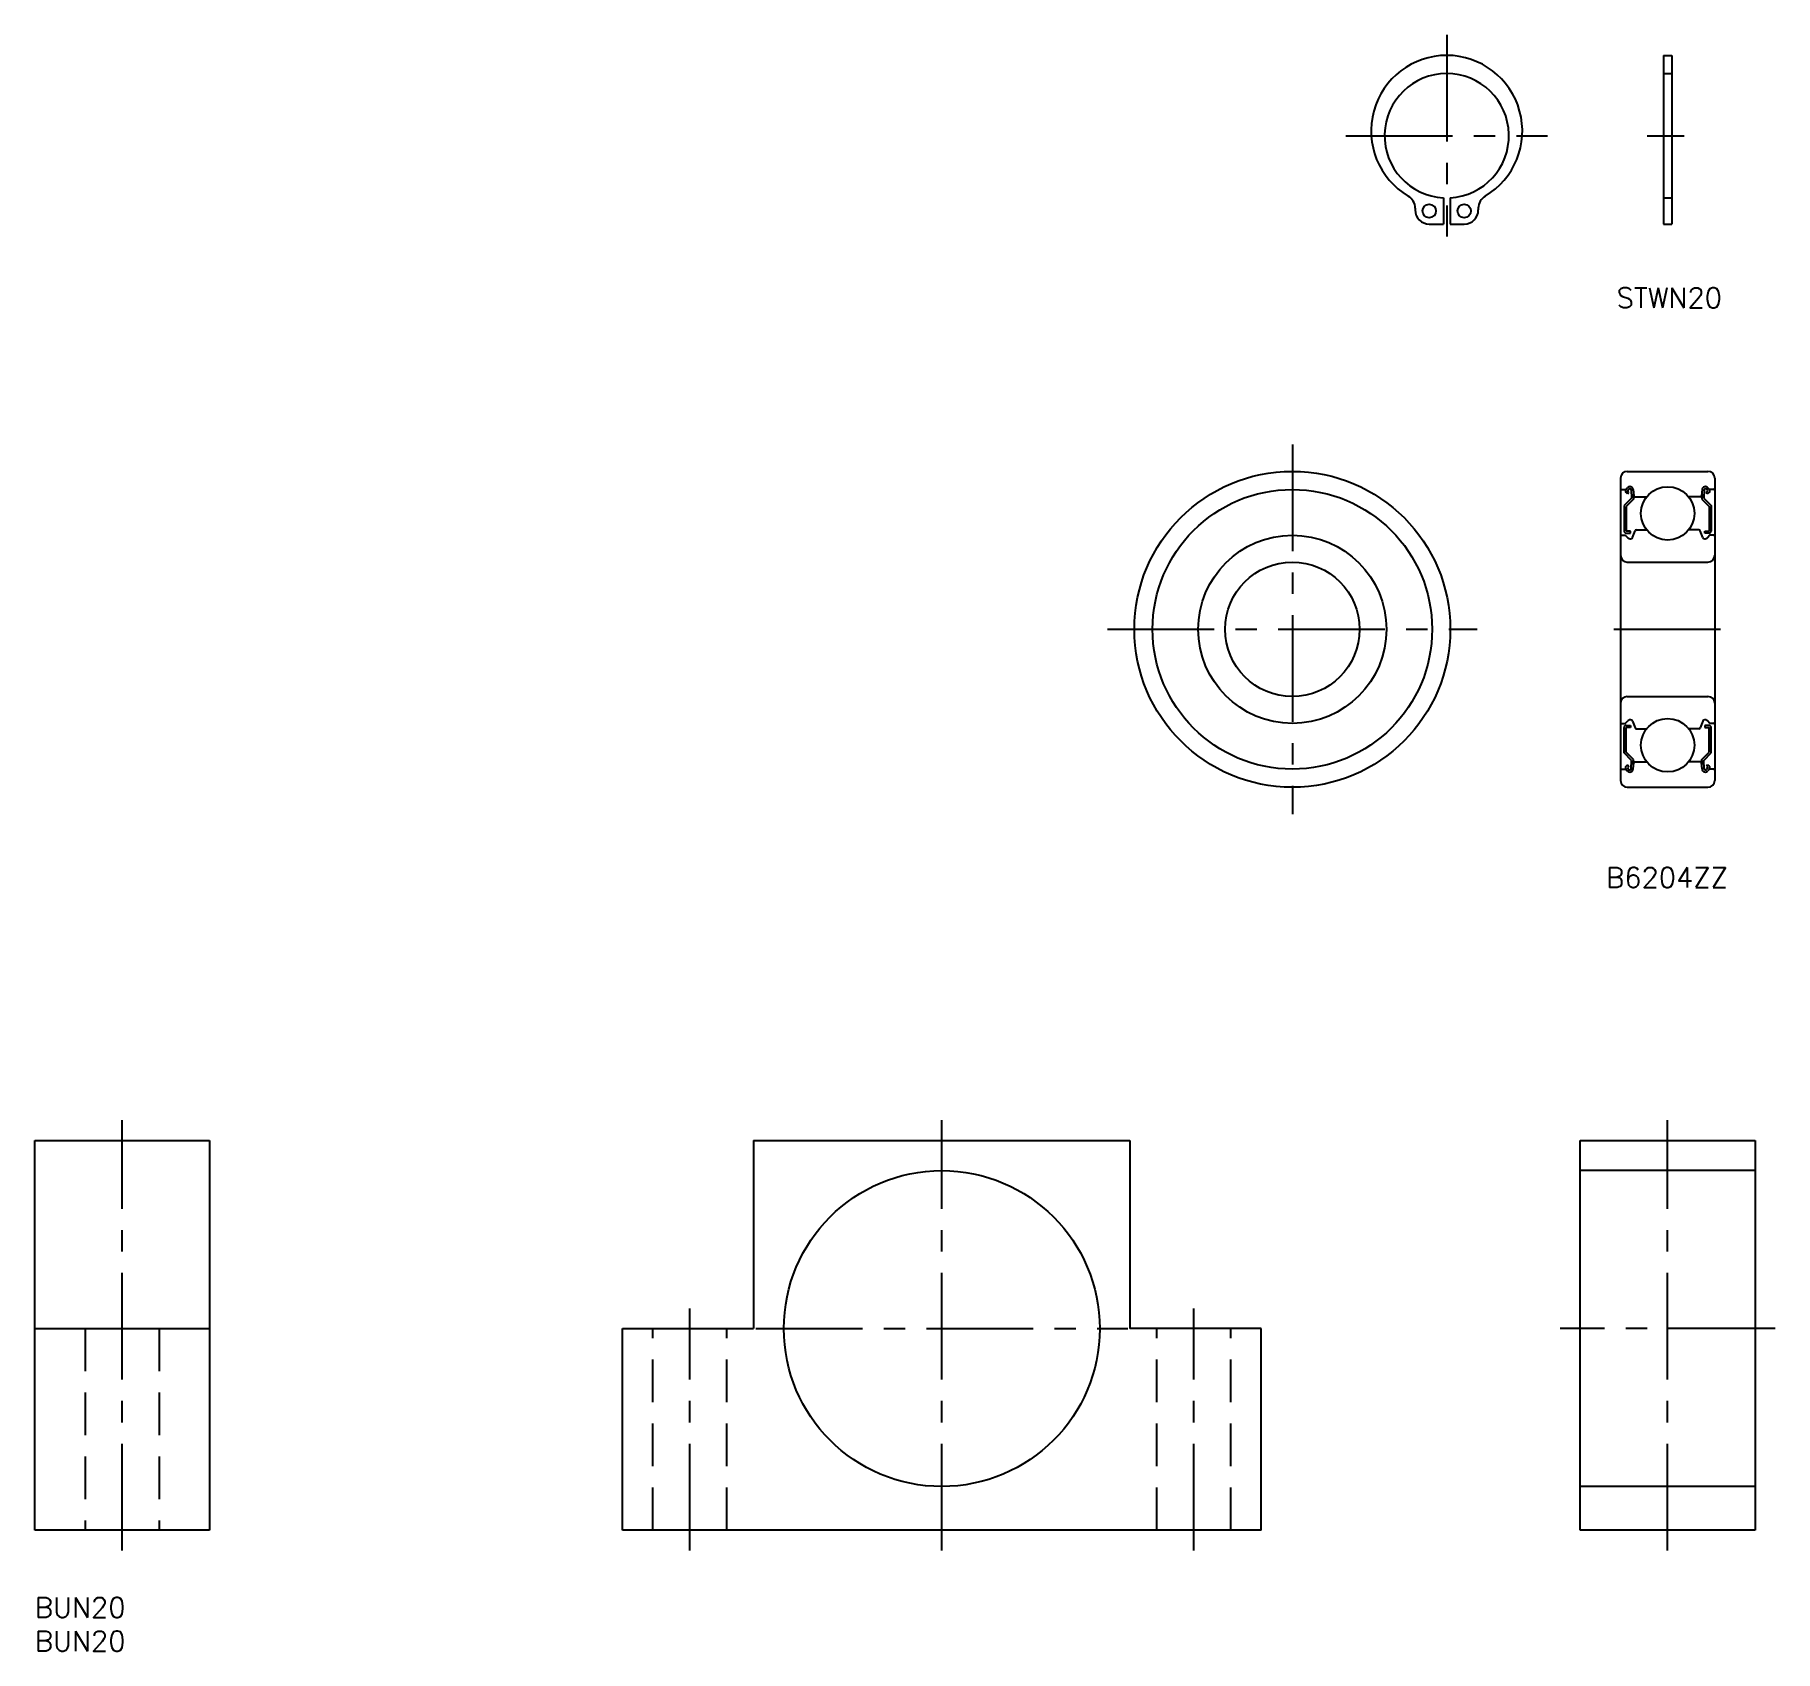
# Model space of a CAD drawing. Extents: x 0 to 259, y -8 to 232.
import ezdxf

# ---------------------------------------------------------------- set-up
doc = ezdxf.new("R2010")
doc.units = 0
doc.header["$LTSCALE"] = 0.5
doc.linetypes.add('CENTER', pattern=[50.8, 31.75, -6.35, 6.35, -6.35])
doc.linetypes.add('DASHED', pattern=[19.05, 12.7, -6.35])
for name, color, linetype in [('MSM_CENTER', 1, 'CENTER'), ('MSM_CONTINUOUS', 7, 'CONTINUOUS'), ('MSM_DASHED', 4, 'DASHED'), ('MSM_PART_NUMBER', 7, 'CONTINUOUS')]:
    doc.layers.add(name, color=color, linetype=linetype)
doc.styles.get("Standard").update_dxf_attribs({"font": 'txt.shx', "height": 3, "bigfont": 'bigfont.shx'})

# ---------------------------------------------------------------- blocks, each defined once
blk = doc.blocks.new('*U44')
at = {"layer": 'MSM_PART_NUMBER'}
blk.add_text('BUN20', height=3, dxfattribs=at).set_placement((0, -3))
blk = doc.blocks.new('*U45')
at = {"layer": 'MSM_PART_NUMBER'}
blk.add_text('BUN20', height=3, dxfattribs=at).set_placement((0, -8))

msp = doc.modelspace()

# ---------------------------------------------------------------- linework, layer by layer
at = {"layer": 'MSM_CENTER'}
for p, q in [((210.08, 232.49), (210.08, 202.46)), ((195.06, 217.48), (225.09, 217.48)), ((239.91, 217.48), (245.43, 217.48)), ((187.11, 171.54), (187.11, 116.54)), ((159.61, 144.04), (214.61, 144.04)), ((234.95, 144.04), (250.95, 144.04)), ((13, 7), (13, 71)), ((134.95, 7), (134.95, 71)), ((242.95, 7), (242.95, 71)), ((97.45, 7), (97.45, 43)), ((172.45, 7), (172.45, 43)), ((107.28, 40), (162.63, 40)), ((258.95, 40), (226.95, 40))]:
    msp.add_line(p, q, dxfattribs=at)
at = {"layer": 'MSM_CONTINUOUS'}
for p, q in [((242.35, 229.43), (242.35, 204.33)), ((242.35, 229.43), (243.55, 229.43)), ((243.55, 229.43), (243.55, 204.33)), ((209.58, 208.24), (209.58, 204.33)), ((210.58, 208.24), (210.58, 204.33)), ((210.58, 207.26), (210.58, 207.26)), ((205.38, 206.69), (205.38, 206.43)), ((210.58, 206.28), (210.58, 206.28)), ((214.78, 206.69), (214.78, 206.43)), ((207.48, 204.33), (209.58, 204.33)), ((210.58, 204.33), (212.68, 204.33)), ((242.35, 204.33), (243.55, 204.33)), ((235.95, 166.54), (235.95, 121.54)), ((236.95, 167.54), (248.95, 167.54)), ((249.95, 166.54), (249.95, 121.54)), ((236.15, 164.84), (236.73, 164.84)), ((237.58, 163.54), (236.48, 162.44)), ((236.73, 164.84), (236.95, 165.1)), ((237, 164.22), (236.77, 164.42)), ((237.88, 163.42), (236.78, 162.32)), ((236.96, 164.65), (237.18, 164.9)), ((237.19, 164.45), (236.96, 164.65)), ((237, 164.22), (237.19, 164.45)), ((237.53, 164.78), (237.58, 163.54)), ((237.83, 164.82), (237.91, 163.92)), ((237.88, 164.27), (237.88, 163.42)), ((238.11, 163.74), (239.83, 163.74)), ((247.79, 163.74), (246.07, 163.74)), ((248.07, 164.82), (247.99, 163.92)), ((248.02, 164.27), (248.02, 163.42)), ((248.02, 163.42), (249.12, 162.32)), ((248.37, 164.78), (248.32, 163.54)), ((248.32, 163.54), (249.42, 162.44)), ((248.71, 164.45), (248.94, 164.65)), ((248.9, 164.22), (248.71, 164.45)), ((248.94, 164.65), (248.73, 164.9)), ((248.9, 164.22), (249.13, 164.42)), ((249.17, 164.84), (248.95, 165.1)), ((249.75, 164.84), (249.17, 164.84)), ((236.48, 162.44), (236.48, 158.64)), ((236.78, 162.32), (236.78, 158.64)), ((249.12, 162.32), (249.12, 158.64)), ((249.42, 162.44), (249.42, 158.64)), ((236.15, 158.04), (236.65, 158.04)), ((236.65, 158.04), (237.02, 157.67)), ((237.4, 158.64), (236.78, 158.64)), ((236.78, 158.34), (237.4, 158.34)), ((237.4, 158.34), (237.4, 158.64)), ((237.73, 157.69), (238.1, 158.71)), ((238.29, 158.84), (239.83, 158.84)), ((247.61, 158.84), (246.07, 158.84)), ((248.17, 157.69), (247.8, 158.71)), ((248.5, 158.64), (249.12, 158.64)), ((248.5, 158.34), (248.5, 158.64)), ((249.12, 158.34), (248.5, 158.34)), ((249.25, 158.04), (248.88, 157.67)), ((249.75, 158.04), (249.25, 158.04)), ((236.95, 154.04), (248.95, 154.04)), ((236.95, 134.04), (248.95, 134.04)), ((236.15, 130.04), (236.65, 130.04)), ((236.65, 130.04), (237.02, 130.41)), ((236.78, 129.74), (237.4, 129.74)), ((237.4, 129.74), (237.4, 129.44)), ((237.73, 130.39), (238.1, 129.37)), ((248.17, 130.39), (247.8, 129.37)), ((248.5, 129.74), (248.5, 129.44)), ((249.12, 129.74), (248.5, 129.74)), ((249.25, 130.04), (248.88, 130.41)), ((249.75, 130.04), (249.25, 130.04)), ((236.48, 125.64), (236.48, 129.44)), ((237.4, 129.44), (236.78, 129.44)), ((236.78, 125.76), (236.78, 129.44)), ((238.29, 129.24), (239.83, 129.24)), ((247.61, 129.24), (246.07, 129.24)), ((248.5, 129.44), (249.12, 129.44)), ((249.12, 125.76), (249.12, 129.44)), ((249.42, 125.64), (249.42, 129.44)), ((237.58, 124.54), (236.48, 125.64)), ((237.88, 124.66), (236.78, 125.76)), ((237.53, 123.3), (237.58, 124.54)), ((237.88, 123.81), (237.88, 124.66)), ((238.11, 124.34), (239.83, 124.34)), ((247.79, 124.34), (246.07, 124.34)), ((248.02, 124.66), (249.12, 125.76)), ((248.02, 123.81), (248.02, 124.66)), ((248.32, 124.54), (249.42, 125.64)), ((248.37, 123.3), (248.32, 124.54)), ((236.15, 123.24), (236.73, 123.24)), ((236.73, 123.24), (236.95, 122.98)), ((237, 123.86), (236.77, 123.66)), ((237.19, 123.63), (236.96, 123.43)), ((236.96, 123.43), (237.18, 123.18)), ((237, 123.86), (237.19, 123.63)), ((237.83, 123.26), (237.91, 124.16)), ((248.07, 123.26), (247.99, 124.16)), ((248.9, 123.86), (248.71, 123.63)), ((248.71, 123.63), (248.94, 123.43)), ((248.94, 123.43), (248.73, 123.18)), ((248.9, 123.86), (249.13, 123.66)), ((249.17, 123.24), (248.95, 122.98)), ((249.75, 123.24), (249.17, 123.24)), ((236.95, 120.54), (248.95, 120.54)), ((240.25, 120.54), (240.25, 120.54)), ((242.95, 120.54), (242.95, 120.54)), ((0, 10), (0, 68)), ((0, 68), (26, 68)), ((26, 68), (26, 10)), ((106.95, 68), (106.95, 40)), ((106.95, 68), (162.95, 68)), ((162.95, 68), (162.95, 40)), ((229.95, 10), (229.95, 68)), ((229.95, 68), (255.95, 68)), ((255.95, 68), (255.95, 10)), ((255.95, 63.5), (229.95, 63.5)), ((0, 40), (26, 40)), ((87.45, 10), (87.45, 40)), ((182.45, 10), (182.45, 40)), ((255.95, 16.5), (229.95, 16.5)), ((26, 10), (0, 10)), ((182.45, 10), (87.45, 10)), ((255.95, 10), (229.95, 10))]:
    msp.add_line(p, q, dxfattribs=at)
for points in [[(87.45, 40), (106.95, 40)], [(182.45, 40), (162.95, 40)]]:
    msp.add_lwpolyline(points, dxfattribs=at)
for centre, radius in [((207.48, 206.28), 1), ((212.68, 206.28), 1), ((187.11, 144.04), 23.5), ((187.11, 144.04), 20.8), ((242.95, 161.29), 3.97), ((187.11, 144.04), 14), ((187.11, 144.04), 10), ((242.95, 126.79), 3.97), ((134.95, 40), 23.5)]:
    msp.add_circle(centre, radius, dxfattribs=at)
for centre, radius, start, end in [((210.08, 218.18), 11.25, 300.6214, 239.3786), ((210.08, 217.48), 9.25, 273.0986, 266.9014), ((203.28, 206.69), 2.1, 0, 59.3786), ((216.88, 206.69), 2.1, 120.6214, 180), ((207.48, 206.43), 2.1, 180, 270), ((212.68, 206.43), 2.1, 270, 0), ((236.95, 166.54), 1, 90, 180), ((248.95, 166.54), 1, 0, 90), ((236.15, 165.04), 0.2, 180, 270), ((236.96, 164.65), 0.3, 139.9098, 229.9963), ((237.33, 164.78), 0.5, 4.987, 139.9098), ((237.33, 164.77), 0.2, 2.3754, 139.9922), ((238.11, 163.94), 0.2, 184.987, 270), ((247.79, 163.94), 0.2, 270, 355.013), ((248.57, 164.78), 0.5, 40.0902, 175.013), ((248.57, 164.77), 0.2, 40.0078, 177.6246), ((248.94, 164.65), 0.3, 310.0037, 40.0902), ((249.75, 165.04), 0.2, 270, 0), ((236.15, 157.84), 0.2, 90, 180), ((236.78, 158.64), 0.3, 180, 270), ((238.29, 158.64), 0.2, 90, 160.0299), ((247.61, 158.64), 0.2, 19.9701, 90), ((249.12, 158.64), 0.3, 270, 0), ((249.75, 157.84), 0.2, 0, 90), ((237.45, 158.09), 0.6, 225, 272.8048), ((237.45, 157.79), 0.3, 265.5374, 340.0299), ((248.45, 157.79), 0.3, 199.9701, 274.4626), ((248.45, 158.09), 0.6, 267.1952, 315), ((236.95, 155.04), 1, 180, 270), ((248.95, 155.04), 1, 270, 0), ((236.95, 133.04), 1, 90, 180), ((248.95, 133.04), 1, 0, 90), ((236.15, 130.24), 0.2, 180, 270), ((236.78, 129.44), 0.3, 90, 180), ((237.45, 129.99), 0.6, 87.1952, 135), ((237.45, 130.29), 0.3, 19.9701, 94.4626), ((248.45, 130.29), 0.3, 85.5374, 160.0299), ((248.45, 129.99), 0.6, 45, 92.8048), ((249.12, 129.44), 0.3, 0, 90), ((249.75, 130.24), 0.2, 270, 0), ((238.29, 129.44), 0.2, 199.9701, 270), ((247.61, 129.44), 0.2, 270, 340.0299), ((238.11, 124.14), 0.2, 90, 175.013), ((247.79, 124.14), 0.2, 4.987, 90), ((236.15, 123.04), 0.2, 90, 180), ((236.96, 123.43), 0.3, 130.0037, 220.0902), ((237.33, 123.3), 0.5, 220.0902, 355.013), ((237.33, 123.3), 0.2, 220.0078, 357.6246), ((248.57, 123.3), 0.5, 184.987, 319.9098), ((248.57, 123.3), 0.2, 182.3754, 319.9922), ((248.94, 123.43), 0.3, 319.9098, 49.9963), ((249.75, 123.04), 0.2, 0, 90), ((236.95, 121.54), 1, 180, 270), ((248.95, 121.54), 1, 270, 0)]:
    msp.add_arc(centre, radius, start, end, dxfattribs=at)
at = {"layer": 'MSM_DASHED'}
for p, q in [((242.35, 226.73), (243.55, 226.73)), ((242.35, 208.23), (243.55, 208.23)), ((7.5, 40), (7.5, 10)), ((18.5, 40), (18.5, 10)), ((91.95, 10), (91.95, 40)), ((102.95, 10), (102.95, 40)), ((166.95, 10), (166.95, 40)), ((177.95, 10), (177.95, 40))]:
    msp.add_line(p, q, dxfattribs=at)

# ---------------------------------------------------------------- block references
at = {"layer": 'MSM_CONTINUOUS'}
for name in ['*U44', '*U45']:
    msp.add_blockref(name, (0, 0), dxfattribs=at)

# ---------------------------------------------------------------- texts
at = {"layer": 'MSM_PART_NUMBER'}
for s, p in [('STWN20', (235.35, 191.86)), ('B6204ZZ', (233.79, 105.61))]:
    msp.add_text(s, height=3, dxfattribs=at).set_placement(p)

doc.saveas('drawing.dxf')
